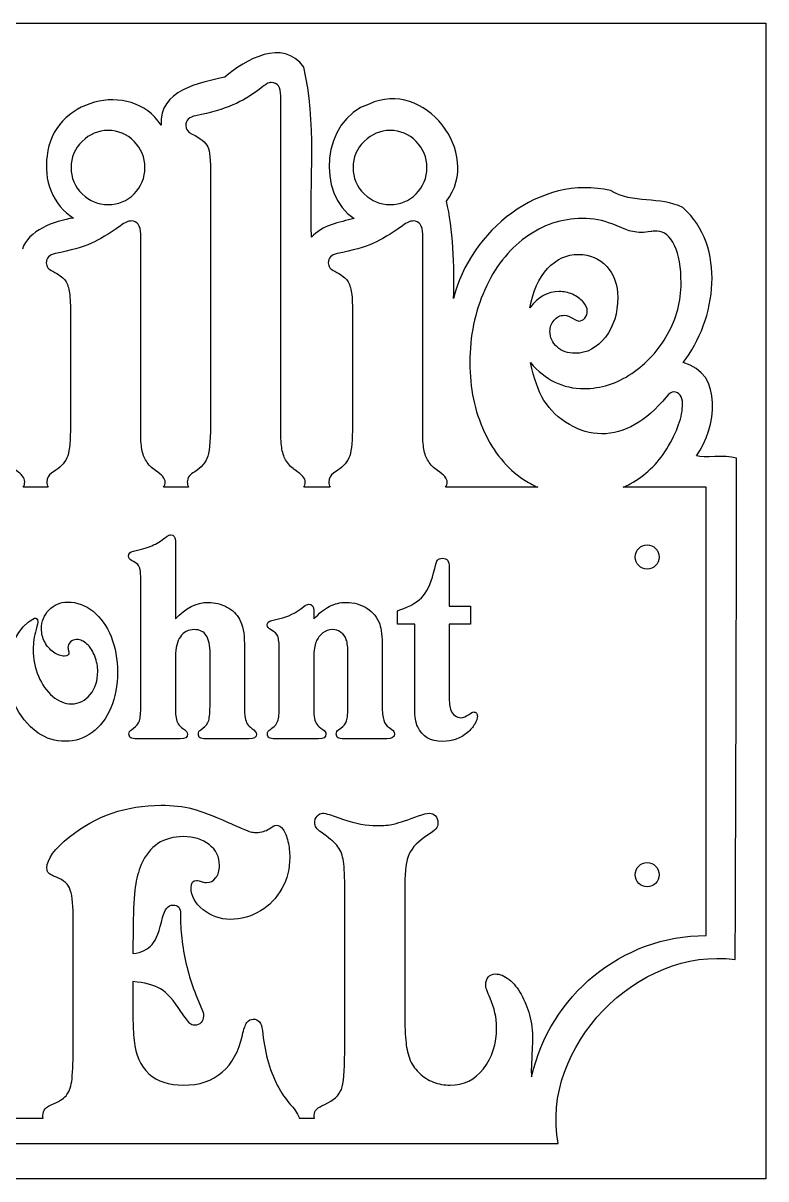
# Model space of a CAD drawing. Extents: x 0 to 294, y 0 to 190.
# Drawn here: x 172.4 to 294.4, y 0 to 190 of the extents above; entities that cross this region are included whole.
import ezdxf

# ---------------------------------------------------------------- set-up
doc = ezdxf.new("R2010")
doc.units = 0
doc.layers.add('Ebene_1', color=7, linetype='CONTINUOUS')

msp = doc.modelspace()

# ---------------------------------------------------------------- linework, layer by layer
at = {"layer": 'Ebene_1', "color": 1}
for points in [[(0.000015, 190.00001), (294.43498, 190.00001), (294.435, 0.00002), (0.000015, 0.00001), (0, 189.99999)], [(186.329204, 172.348178)], [(232.677188, 172.348178)], [(263.657659, 151.976296)], [(276.883403, 102.224981)], [(276.883403, 50)]]:
    msp.add_lwpolyline(points, close=True, dxfattribs=at)
for points in [[(214.707353, 123.179086), (214.707353, 177.998479)], [(203.169553, 165.111411), (203.169553, 124.913863)], [(271.414965, 156.090254), (269.156491, 156.982191)], [(191.680949, 123.179086), (191.680949, 155.297539)], [(238.028932, 123.179086), (238.028932, 155.297539)], [(180.142643, 142.410471), (180.142643, 124.913863), (180.142643, 123.823491)], [(226.490626, 142.410471), (226.490626, 124.913863), (226.490626, 123.823491)], [(177.737094, 116.487506), (177.049868, 115.991928)], [(224.08508, 116.487506), (223.397854, 115.991928)], [(176.485885, 113.690775), (172.362527, 113.690775)], [(199.561487, 113.690775), (195.445225, 113.690775)], [(222.833871, 113.690775), (218.471629, 113.690775)], [(256.934512, 113.690775), (241.793211, 113.690775)], [(284.620363, 40.000185), (284.620363, 113.690775), (270.99198, 113.690775)], [(222.69034, 59.878558), (224.992928, 59.070338)], [(212.785654, 57.568621), (213.553015, 58.030607)], [(201.272705, 48.982066), (201.967033, 48.789312)], [(225.212538, 20.757936), (225.212538, 48.173328)], [(235.080706, 48.366082), (235.080706, 27.534788)], [(180.585916, 22.10567), (180.585916, 43.283188)], [(198.238766, 43.552938), (198.238766, 42.359212)], [(190.454084, 41.589235), (190.417569, 37.045842)], [(190.417569, 32.424936), (190.417569, 26.533816)], [(200.760963, 30.268992), (201.747932, 27.881551)], [(255.913562, 19.025233), (255.913562, 18.371024)], [(163.726801, 9.999951), (175.657157, 9.999951)], [(217.704777, 9.999951), (220.260447, 9.999951)], [(35.245455, 5.896912), (60.357502, 5.824814), (260.321997, 5.824814)]]:
    msp.add_lwpolyline(points, dxfattribs=at)
at = {"layer": 'Ebene_1', "color": 7}
for points in [[(197.406193, 104.79254), (197.406193, 92.04966)], [(242.381022, 100.51192), (242.381022, 94.12811), (245.877987, 94.12811), (245.877987, 91.20838)], [(191.699376, 77.74793), (191.699376, 78.4655), (191.699376, 98.45821)], [(220.136458, 93.3858), (220.136458, 92.04966)], [(236.722737, 77.3273), (236.722737, 91.20838), (233.881459, 91.20838), (233.881459, 93.41055), (234.294296, 93.53426)], [(213.21541, 91.80222), (214.575336, 92.12389)], [(245.877987, 91.20838), (242.381022, 91.20838), (242.381022, 79.40575)], [(208.722753, 87.96698), (208.722753, 87.39789), (208.722753, 78.09434), (208.722753, 77.54999)], [(179.775671, 87.00199), (179.872834, 86.65558)], [(179.897076, 86.60608), (179.897076, 86.50708)], [(197.406193, 85.88853), (197.406193, 77.92114), (197.406193, 77.37678)], [(203.088759, 78.2428), (203.088759, 86.33392)], [(214.453921, 77.74793), (214.453921, 78.21806), (214.453921, 86.92776)], [(220.136458, 85.76482), (220.136458, 77.42627)], [(225.746171, 77.74793), (225.746171, 78.21806), (225.746171, 86.33392)], [(231.380165, 87.39789), (231.380165, 77.84691)], [(232.497251, 74.18488), (232.982941, 73.86321)], [(190.169452, 73.83847), (190.509436, 74.0859)], [(198.159044, 72.32912), (191.09226, 72.32912)], [(201.558836, 73.83847), (201.89882, 74.0859)], [(209.499856, 72.32912), (202.408791, 72.32912)], [(220.913589, 72.32912), (213.846806, 72.32912)], [(224.216247, 73.83847), (224.580512, 74.0859)], [(232.157267, 72.32912), (225.139055, 72.32912)]]:
    msp.add_lwpolyline(points, dxfattribs=at)
for points in [[(197.406203, 104.79254)], [(220.136487, 93.3858)], [(187.886668, 83.29043)]]:
    msp.add_lwpolyline(points, close=True, dxfattribs=at)
at = {"layer": 'Ebene_1', "color": 1}
for points in [[(294.43498, 190.00001), (294.43499, 190.00001), (294.435, 190), (294.435, 189.99999)], [(218.489967, 182.750783), (215.050791, 187.585197), (208.882428, 183.990572), (205.511295, 181.118187)], [(219.751052, 154.788131), (219.442549, 164.050842), (220.614338, 173.831681), (218.489967, 182.750783)], [(195.054773, 173.211425), (190.048216, 180.881382), (177.051202, 177.261396), (176.333367, 168.200427)], [(205.511295, 181.118187), (201.308212, 180.14877), (194.646579, 179.009419), (195.054773, 173.211425)], [(241.940904, 160.712739), (247.992765, 168.653922), (238.251609, 180.9294), (229.235691, 176.69707)], [(211.466989, 179.336382), (209.895868, 178.113755), (208.357341, 177.189188), (206.851666, 176.561358)], [(213.136115, 180.229351), (212.7106, 180.229351), (212.15435, 179.931165), (211.466989, 179.336382)], [(214.707353, 177.998479), (214.707353, 179.485443), (214.183525, 180.229351), (213.136115, 180.229351)], [(206.851666, 176.561358), (205.215086, 175.86744), (203.185637, 175.272117), (200.763498, 174.776452)], [(229.235691, 176.69707), (221.313105, 174.115893), (220.617169, 161.825914), (226.758789, 157.872579)], [(200.763498, 174.776452), (199.65062, 174.578192), (199.094375, 174.033592), (199.094375, 173.141412)], [(199.094375, 173.141412), (199.094375, 172.579662), (199.438102, 172.116345), (200.125468, 171.752865)], [(186.329204, 172.348178), (184.725333, 172.348178), (183.301546, 171.753371), (182.057748, 170.563791)], [(190.600658, 170.563791), (189.422319, 171.753371), (187.998514, 172.348178), (186.329204, 172.348178)], [(200.125468, 171.752865), (201.500197, 171.091992), (202.367748, 170.398302), (202.727801, 169.671338)], [(232.677188, 172.348178), (231.073337, 172.348178), (229.649532, 171.753371), (228.405731, 170.563791)], [(236.948644, 170.563791), (235.770305, 171.753371), (234.3465, 172.348178), (232.677188, 172.348178)], [(182.057748, 170.563791), (180.846677, 169.374211), (180.241034, 167.936626), (180.241034, 166.251392)], [(192.368174, 166.251392), (192.368174, 167.936626), (191.779, 169.374211), (190.600658, 170.563791)], [(202.727801, 169.671338), (203.022385, 168.977415), (203.169553, 167.457519), (203.169553, 165.111411)], [(228.405731, 170.563791), (227.194663, 169.374211), (226.58902, 167.936626), (226.58902, 166.251392)], [(238.71616, 166.251392), (238.71616, 167.936626), (238.126983, 169.374211), (236.948644, 170.563791)], [(176.333367, 168.200427), (175.631781, 164.325953), (177.249728, 160.006474), (180.66353, 157.955995)], [(180.241034, 166.251392), (180.241034, 164.56616), (180.846677, 163.129089), (182.057748, 161.939512)], [(190.600658, 161.939512), (191.779, 163.129089), (192.368174, 164.56616), (192.368174, 166.251392)], [(226.58902, 166.251392), (226.58902, 164.56616), (227.194663, 163.129089), (228.405731, 161.939512)], [(236.948644, 161.939512), (238.126983, 163.129089), (238.71616, 164.56616), (238.71616, 166.251392)], [(268.901618, 162.460528), (257.345853, 165.205273), (245.795365, 155.821287), (243.10952, 144.720466)], [(182.057748, 161.939512), (183.301546, 160.749932), (184.725333, 160.154606), (186.329204, 160.154606)], [(186.329204, 160.154606), (187.998514, 160.154606), (189.422319, 160.749932), (190.600658, 161.939512)], [(228.405731, 161.939512), (229.649532, 160.749932), (231.073337, 160.154606), (232.677188, 160.154606)], [(232.677188, 160.154606), (234.3465, 160.154606), (235.770305, 160.749932), (236.948644, 161.939512)], [(280.764799, 159.670024), (277.03213, 161.595669), (272.547782, 160.214846), (268.901618, 162.460528)], [(243.10952, 144.720466), (243.316458, 149.971258), (243.001076, 156.393016), (241.940904, 160.712739)], [(280.833697, 134.199967), (286.315785, 141.242733), (288.008221, 153.310632), (280.764799, 159.670024)], [(180.66353, 157.955995), (177.457874, 157.497091), (173.13996, 155.847706), (172.237329, 152.851656)], [(226.758789, 157.872579), (224.313213, 157.239013), (221.516214, 156.804991), (219.751052, 154.788131)], [(264.247018, 157.87516), (260.875653, 157.87516), (257.76613, 156.834114), (254.918479, 154.752352)], [(269.156491, 156.982191), (267.683561, 157.57698), (266.047243, 157.87516), (264.247018, 157.87516)], [(188.342194, 156.685051), (186.443758, 155.330255), (184.856318, 154.372548), (183.579788, 153.810808)], [(190.109711, 157.478285), (189.684199, 157.478285), (189.095022, 157.213755), (188.342194, 156.685051)], [(191.680949, 155.297539), (191.680949, 156.751469), (191.157121, 157.478285), (190.109711, 157.478285)], [(234.690178, 156.685051), (232.791741, 155.330255), (231.204312, 154.372548), (229.927774, 153.810808)], [(236.457694, 157.478285), (236.032182, 157.478285), (235.443005, 157.213755), (234.690178, 156.685051)], [(238.028932, 155.297539), (238.028953, 156.751469), (237.505107, 157.478285), (236.457694, 157.478285)], [(273.968093, 155.594679), (272.953412, 155.594679), (272.102326, 155.759819), (271.414965, 156.090254)], [(254.918479, 154.752352), (252.103557, 152.70363), (249.87755, 149.845545), (248.24097, 146.177682)], [(275.539336, 155.743507), (274.950159, 155.644378), (274.426342, 155.594679), (273.968093, 155.594679)], [(276.570429, 155.793117), (276.046716, 155.793117), (275.702983, 155.776527), (275.539336, 155.743507)], [(279.417717, 153.463542), (278.664892, 155.016599), (277.716038, 155.793117), (276.570429, 155.793117)], [(177.638703, 152.125124), (176.656751, 151.926861), (176.165856, 151.414882), (176.165856, 150.588784)], [(183.579788, 153.810808), (182.139595, 153.182978), (180.159039, 152.620786), (177.638703, 152.125124)], [(223.986686, 152.125124), (223.004734, 151.926861), (222.513841, 151.414882), (222.513841, 150.588784)], [(229.927774, 153.810808), (228.487586, 153.182978), (226.507024, 152.620786), (223.986686, 152.125124)], [(280.498018, 147.267538), (280.498018, 149.844955), (280.137822, 151.910483), (279.417717, 153.463542)], [(176.165856, 150.588784), (176.165856, 149.994), (176.526049, 149.531199), (177.246147, 149.200753)], [(222.513841, 150.588784), (222.513841, 149.994), (222.874035, 149.531199), (223.59413, 149.200753)], [(258.551398, 149.647237), (259.991589, 151.200302), (261.69376, 151.976296), (263.657659, 151.976296)], [(263.657659, 151.976296), (265.523374, 151.976296), (267.061405, 151.315742), (268.272479, 149.993987)], [(177.246147, 149.200753), (178.162632, 148.705099), (178.817159, 148.242295), (179.209941, 147.812725)], [(223.59413, 149.200753), (224.510615, 148.705099), (225.165142, 148.242295), (225.557924, 147.812725)], [(255.654902, 143.203705), (256.145876, 145.946338), (257.111185, 148.094181), (258.551398, 149.647237)], [(268.272479, 149.993987), (269.483552, 148.672235), (270.089193, 146.97012), (270.089193, 144.888354)], [(179.209941, 147.812725), (179.537257, 147.383153), (179.782707, 146.755731), (179.946365, 145.929635)], [(225.557924, 147.812725), (225.88524, 147.383153), (226.13069, 146.755731), (226.294348, 145.929635)], [(278.288752, 138.841697), (279.761683, 141.485196), (280.498018, 144.293592), (280.498018, 147.267538)], [(179.946365, 145.929635), (180.07729, 145.235715), (180.142643, 144.062661), (180.142643, 142.410471)], [(226.294348, 145.929635), (226.425276, 145.235715), (226.490626, 144.062661), (226.490626, 142.410471)], [(248.24097, 146.177682), (246.604387, 142.509819), (245.786225, 138.510774), (245.786225, 134.182032)], [(260.46599, 145.880026), (258.600332, 145.880026), (256.996899, 144.98807), (255.654902, 143.203705)], [(262.626566, 145.433542), (261.906486, 145.730936), (261.186095, 145.880026), (260.46599, 145.880026)], [(264.394098, 144.194858), (263.968568, 144.657474), (263.379391, 145.070057), (262.626566, 145.433542)], [(270.089193, 144.888354), (270.089193, 142.31094), (269.418192, 140.147047), (268.076216, 138.395728)], [(265.081329, 142.658517), (265.081329, 143.121139), (264.852321, 143.633118), (264.394098, 144.194858)], [(264.688752, 141.518018), (264.950608, 141.848461), (265.081329, 142.228953), (265.081329, 142.658517)], [(258.944461, 139.337274), (258.944461, 139.998129), (259.173438, 140.609521), (259.631687, 141.171271)], [(259.631687, 141.171271), (260.057183, 141.699966), (260.613433, 141.964502), (261.30082, 141.964502)], [(261.30082, 141.964502), (261.759043, 141.964502), (262.217526, 141.798847), (262.675775, 141.468408)], [(262.675775, 141.468408), (263.232207, 141.171014), (263.575939, 141.022443), (263.706867, 141.022443)], [(263.706867, 141.022443), (264.066907, 141.022443), (264.394176, 141.18758), (264.688752, 141.518018)], [(260.122647, 136.759653), (259.336999, 137.453576), (258.944461, 138.312913), (258.944461, 139.337274)], [(272.396849, 132.398161), (274.818997, 134.050354), (276.783103, 136.198186), (278.288752, 138.841697)], [(268.076216, 138.395728), (266.701469, 136.611362), (265.032224, 135.718888), (263.068326, 135.718888)], [(263.068326, 135.718888), (261.889997, 135.718888), (260.908191, 136.065736), (260.122647, 136.759653)], [(245.786225, 134.182032), (245.786225, 129.985468), (246.57146, 126.202289), (248.142576, 122.83182)], [(257.962055, 127.987062), (257.04557, 129.507077), (256.309227, 131.571574), (255.752787, 134.182032)], [(255.752787, 134.182032), (258.174926, 131.340262), (261.104349, 129.919772), (264.541178, 129.919759)], [(283.052885, 118.880981), (286.242485, 123.354977), (287.605336, 132.492741), (280.833697, 134.199967)], [(264.541178, 129.919759), (267.290646, 129.919759), (269.909264, 130.74597), (272.396849, 132.398161)], [(279.319845, 129.374574), (278.959805, 129.374574), (278.534249, 129.093476), (278.043281, 128.531731)], [(280.350938, 128.829387), (280.089081, 129.192874), (279.745349, 129.374574), (279.319845, 129.374574)], [(262.135624, 124.021413), (260.368118, 125.045774), (258.976739, 126.367913), (257.962055, 127.987062)], [(278.043281, 128.531731), (274.737381, 124.500383), (271.202317, 122.484554), (267.438168, 122.484554)], [(278.141153, 120.006671), (279.87594, 122.848441), (280.743489, 125.327071), (280.743489, 127.441875)], [(280.743489, 127.441875), (280.743489, 128.003622), (280.612794, 128.465908), (280.350938, 128.829387)], [(180.142643, 123.823491), (180.142643, 121.477383), (179.995474, 119.824447), (179.700888, 118.866171)], [(203.169553, 124.913863), (203.169553, 121.906876), (203.022385, 119.874482), (202.727801, 118.817077)], [(226.490626, 123.823491), (226.490626, 121.477383), (226.343458, 119.824447), (226.048874, 118.866171)], [(267.438168, 122.484554), (265.605198, 122.484554), (263.837666, 122.997055), (262.135624, 124.021413)], [(191.877227, 119.957061), (191.746299, 120.650984), (191.680949, 121.725163), (191.680949, 123.179086)], [(214.903631, 119.957061), (214.772703, 120.650984), (214.707353, 121.725163), (214.707353, 123.179086)], [(238.22521, 119.957061), (238.09429, 120.650984), (238.028932, 121.725163), (238.028932, 123.179086)], [(248.142576, 122.83182), (249.680968, 119.461356), (251.825156, 116.850718), (254.574611, 115.000257)], [(192.613651, 117.974237), (192.253598, 118.535981), (192.008148, 119.197054), (191.877227, 119.957061)], [(215.640054, 117.974237), (215.279989, 118.535981), (215.034557, 119.197054), (214.903631, 119.957061)], [(238.961634, 117.974237), (238.601584, 118.535981), (238.356138, 119.197054), (238.22521, 119.957061)], [(272.151378, 114.25715), (274.606271, 115.611947), (276.602784, 117.528387), (278.141153, 120.006671)], [(179.700888, 118.866171), (179.340843, 117.907903), (178.686316, 117.115336), (177.737094, 116.487506)], [(194.135693, 116.437896), (193.513768, 116.834417), (193.006425, 117.346402), (192.613651, 117.974237)], [(202.727801, 118.817077), (202.367748, 117.759675), (201.647362, 116.900849), (200.56722, 116.239975)], [(217.162094, 116.437896), (216.540195, 116.834417), (216.032834, 117.346402), (215.640054, 117.974237)], [(226.048874, 118.866171), (225.688829, 117.907903), (225.034302, 117.115336), (224.08508, 116.487506)], [(240.483676, 116.437896), (239.86177, 116.834417), (239.354411, 117.346402), (238.961634, 117.974237)], [(289.615995, 118.477802), (287.592664, 119.117328), (284.268441, 118.42228), (283.052885, 118.880981)], [(289.39563, 36.050791), (289.39563, 36.050791), (289.615995, 90.041145), (289.615995, 118.477802)], [(172.630823, 114.6039), (172.630823, 115.23173), (172.139923, 115.859673), (171.157979, 116.487506)], [(177.049868, 115.991928), (176.526166, 115.694534), (176.264249, 115.215172), (176.264249, 114.554291)], [(195.706931, 114.554291), (195.706931, 115.116036), (195.183104, 115.743974), (194.135693, 116.437896)], [(200.56722, 116.239975), (199.748926, 115.810403), (199.339849, 115.248213), (199.339849, 114.554291)], [(218.733333, 114.554291), (218.733333, 115.149077), (218.209508, 115.777018), (217.162094, 116.437896)], [(223.397854, 115.991928), (222.874131, 115.694534), (222.612232, 115.215172), (222.612232, 114.554291)], [(242.054915, 114.554291), (242.054915, 115.116036), (241.53109, 115.743974), (240.483676, 116.437896)], [(172.362527, 113.690775), (172.539984, 113.934089), (172.630823, 114.23742), (172.630823, 114.6039)], [(176.264249, 114.554291), (176.264249, 114.210592), (176.338849, 113.923146), (176.485885, 113.690775)], [(195.445225, 113.690775), (195.618567, 113.922908), (195.706931, 114.210163), (195.706931, 114.554291)], [(199.339849, 114.554291), (199.339849, 114.210608), (199.414459, 113.92314), (199.561487, 113.690775)], [(218.471629, 113.690775), (218.64497, 113.922908), (218.733333, 114.210163), (218.733333, 114.554291)], [(222.612232, 114.554291), (222.612232, 114.210592), (222.686835, 113.923146), (222.833871, 113.690775)], [(241.793211, 113.690775), (241.96655, 113.922908), (242.054915, 114.210163), (242.054915, 114.554291)], [(254.574611, 115.000257), (255.336416, 114.493579), (256.123629, 114.058721), (256.934512, 113.690775)], [(270.99198, 113.690775), (271.383415, 113.864607), (271.770409, 114.05236), (272.151378, 114.25715)], [(272.957603, 102.224981), (272.957603, 102.755414), (273.164407, 103.264122), (273.532523, 103.639195)], [(273.532523, 103.639195), (273.900638, 104.014267), (274.399909, 104.224981), (274.920503, 104.224981)], [(274.920503, 104.224981), (275.441096, 104.224981), (275.940367, 104.014267), (276.308482, 103.639195)], [(276.308482, 103.639195), (276.676598, 103.264122), (276.883403, 102.755414), (276.883403, 102.224981)], [(273.532523, 100.810767), (273.164407, 101.18584), (272.957603, 101.694548), (272.957603, 102.224981)], [(274.920503, 100.224981), (274.399909, 100.224981), (273.900638, 100.435695), (273.532523, 100.810767)], [(276.308482, 100.810767), (275.940367, 100.435695), (275.441096, 100.224981), (274.920503, 100.224981)], [(276.883403, 102.224981), (276.883403, 101.694548), (276.676598, 101.18584), (276.308482, 100.810767)], [(180.001138, 56.2209), (184.28958, 59.686304), (189.296711, 61.419031), (195.022747, 61.419031)], [(195.022747, 61.419031), (196.923302, 61.419031), (198.64112, 61.226332), (200.176185, 60.841289)], [(200.176185, 60.841289), (201.735621, 60.404904), (203.660503, 59.673379), (205.95092, 58.646592)], [(220.278198, 58.492596), (220.278198, 58.928982), (220.412362, 59.313858), (220.680391, 59.647563)], [(220.680391, 59.647563), (220.94842, 59.955597), (221.240544, 60.109552), (221.557302, 60.109552)], [(221.557302, 60.109552), (221.874061, 60.109552), (222.251751, 60.032575), (222.69034, 59.878558)], [(224.992928, 59.070338), (227.015318, 58.402921), (228.843001, 58.068848), (230.475525, 58.068848)], [(233.253342, 58.338601), (234.301085, 58.595297), (235.665515, 59.044575), (237.346778, 59.686322)], [(237.346778, 59.686322), (238.15086, 59.968683), (238.735612, 60.109552), (239.101108, 60.109552)], [(239.101108, 60.109552), (239.539694, 60.109552), (239.893081, 59.968683), (240.16111, 59.686322)], [(240.16111, 59.686322), (240.404771, 59.403954), (240.526279, 59.005989), (240.526279, 58.492596)], [(205.95092, 58.646592), (206.243309, 58.51824), (206.657447, 58.338633), (207.193505, 58.107606)], [(207.193505, 58.107606), (207.729558, 57.87658), (208.070795, 57.722627), (208.216992, 57.64562)], [(208.216992, 57.64562), (208.996711, 57.311914), (209.508565, 57.119221), (209.752221, 57.067876)], [(209.752221, 57.067876), (210.02025, 56.990869), (210.324522, 56.952121), (210.665647, 56.952121)], [(210.665647, 56.952121), (211.54283, 56.952121), (212.249601, 57.157908), (212.785654, 57.568621)], [(213.553015, 58.030607), (213.674842, 58.107617), (213.821159, 58.145847), (213.991724, 58.145847)], [(213.991724, 58.145847), (214.405948, 58.145847), (214.771482, 57.914924), (215.088244, 57.452866)], [(215.088244, 57.452866), (215.405002, 56.990816), (215.672828, 56.336261), (215.892121, 55.48916)], [(221.338201, 56.99088), (220.63158, 57.504272), (220.278198, 58.004874), (220.278198, 58.492596)], [(230.475525, 58.068848), (231.572007, 58.068848), (232.497996, 58.158912), (233.253342, 58.338601)], [(240.197628, 57.529865), (239.929599, 57.247496), (239.478502, 56.900847), (238.844982, 56.490134)], [(240.526279, 58.492596), (240.526279, 58.133218), (240.416922, 57.812226), (240.197628, 57.529865)], [(176.272871, 51.099765), (176.272871, 52.562937), (177.515793, 54.270005), (180.001138, 56.2209)], [(198.677474, 56.25914), (195.436776, 56.25914), (193.134209, 54.732195), (191.769706, 51.677509)], [(202.954002, 54.950177), (201.83316, 55.822948), (200.407465, 56.25914), (198.677474, 56.25914)], [(215.892121, 55.48916), (216.087052, 54.590722), (216.184762, 53.705239), (216.184762, 52.832476)], [(223.932925, 54.834422), (223.421235, 55.424824), (222.556504, 56.143779), (221.338201, 56.99088)], [(238.844982, 56.490134), (237.309917, 55.514684), (236.298874, 54.500912), (235.811549, 53.448458)], [(204.635298, 51.523511), (204.635298, 52.935341), (204.074843, 54.077404), (202.954002, 54.950177)], [(224.956412, 52.562726), (224.761487, 53.512503), (224.420248, 54.26969), (223.932925, 54.834422)], [(235.811549, 53.448458), (235.324227, 52.344664), (235.080706, 50.650682), (235.080706, 48.366082)], [(191.769706, 51.677509), (191.306749, 50.573712), (190.978174, 49.341585), (190.783244, 47.981092)], [(204.050522, 49.521049), (204.440378, 50.008771), (204.635298, 50.676413), (204.635298, 51.523511)], [(216.184762, 52.832476), (216.184762, 51.009926), (215.758472, 49.315428), (214.905659, 47.749582)], [(225.212538, 48.173328), (225.212538, 50.226897), (225.126975, 51.689955), (224.956412, 52.562726)], [(272.957603, 50), (272.957603, 50.530433), (273.164407, 51.039141), (273.532523, 51.414214)], [(273.532523, 51.414214), (273.900638, 51.789286), (274.399909, 52), (274.920503, 52)], [(274.920503, 52), (275.441096, 52), (275.940367, 51.789286), (276.308482, 51.414214)], [(276.308482, 51.414214), (276.676598, 51.039141), (276.883403, 50.530433), (276.883403, 50)], [(176.528996, 50.291029), (176.358434, 50.470718), (176.272871, 50.740395), (176.272871, 51.099765)], [(177.369391, 49.790284), (176.979533, 49.9443), (176.699561, 50.11134), (176.528996, 50.291029)], [(179.964622, 47.826581), (179.574764, 48.673679), (178.709526, 49.328229), (177.369391, 49.790284)], [(202.478775, 48.712313), (203.136663, 48.712313), (203.660664, 48.981984), (204.050522, 49.521049)], [(273.532523, 48.585786), (273.164407, 48.960859), (272.957603, 49.469567), (272.957603, 50)], [(276.883403, 50), (276.883403, 49.469567), (276.676598, 48.960859), (276.308482, 48.585786)], [(180.585916, 43.283188), (180.585916, 45.439444), (180.378849, 46.953816), (179.964622, 47.826581)], [(190.783244, 47.981092), (190.588318, 46.594935), (190.478452, 44.464237), (190.454084, 41.589235)], [(199.957084, 47.865337), (199.957084, 48.6611), (200.261364, 49.059063), (200.870513, 49.059063)], [(201.930515, 44.245919), (200.614743, 45.298373), (199.957084, 46.504844), (199.957084, 47.865337)], [(200.870513, 49.059063), (200.943616, 49.059063), (201.07778, 49.033372), (201.272705, 48.982066)], [(201.967033, 48.789312), (202.113228, 48.737996), (202.283845, 48.712313), (202.478775, 48.712313)], [(214.905659, 47.749582), (214.028478, 46.158065), (212.846312, 44.925938), (211.359974, 44.053167)], [(274.920503, 48), (274.399909, 48), (273.900638, 48.210714), (273.532523, 48.585786)], [(276.308482, 48.585786), (275.940367, 48.210714), (275.441096, 48), (274.920503, 48)], [(195.278366, 42.975197), (195.619491, 44.335689), (196.192096, 45.015899), (196.996178, 45.015899)], [(196.996178, 45.015899), (197.824622, 45.015899), (198.238766, 44.528391), (198.238766, 43.552938)], [(206.389628, 42.667206), (204.708366, 42.667206), (203.221914, 43.193462), (201.930515, 44.245919)], [(211.359974, 44.053167), (209.873645, 43.12906), (208.217093, 42.667206), (206.389628, 42.667206)], [(193.560551, 38.547043), (194.218439, 39.317134), (194.791041, 40.793276), (195.278366, 42.975197)], [(198.238766, 42.359212), (198.238766, 41.229748), (198.348624, 39.946305), (198.567922, 38.508802)], [(255.936894, 16.800563), (258.960382, 30.093177), (270.654818, 40.00005), (284.620363, 40.000185)], [(190.417569, 37.045842), (191.830807, 37.199858), (192.878304, 37.699945), (193.560551, 38.547043)], [(198.567922, 38.508802), (198.762848, 37.04563), (199.055486, 35.620801), (199.445342, 34.234644)], [(260.321997, 5.824814), (257.245708, 21.634839), (273.402244, 38.28604), (289.39563, 36.050791)], [(199.445342, 34.234644), (199.810837, 32.874151), (200.249278, 31.552486), (200.760963, 30.268992)], [(194.949713, 31.231202), (193.828871, 31.89864), (192.31813, 32.2966), (190.417569, 32.424936)], [(248.3845, 31.924199), (248.3845, 32.437586), (248.542967, 32.86121), (248.859727, 33.194916)], [(248.859727, 33.194916), (249.152124, 33.528619), (249.517658, 33.695659), (249.956247, 33.695659)], [(249.956247, 33.695659), (250.711598, 33.695659), (251.466973, 33.387758), (252.222319, 32.771686)], [(252.222319, 32.771686), (253.002039, 32.15563), (253.659697, 31.347116), (254.19575, 30.345986)], [(198.275788, 27.534788), (197.130578, 29.331679), (196.021819, 30.563791), (194.949713, 31.231202)], [(249.115343, 29.691248), (248.628021, 30.769372), (248.3845, 31.513486), (248.3845, 31.924199)], [(250.175348, 24.916868), (250.175348, 26.482725), (249.821961, 28.074062), (249.115343, 29.691248)], [(254.19575, 30.345986), (254.780539, 29.293553), (255.243789, 28.164047), (255.584912, 26.957573)], [(199.773995, 25.532845), (199.505963, 25.815208), (199.006774, 26.482329), (198.275788, 27.534788)], [(202.003549, 26.764824), (202.003549, 26.32842), (201.869387, 25.969222), (201.601358, 25.686859)], [(201.747932, 27.881551), (201.918495, 27.522167), (202.003549, 27.149846), (202.003549, 26.764824)], [(235.080706, 27.534788), (235.080706, 25.147506), (235.153612, 23.427873), (235.299807, 22.375413)], [(255.584912, 26.957573), (255.92604, 25.648415), (256.096148, 24.313142), (256.096148, 22.952655)], [(190.417569, 26.533816), (190.417569, 25.250349), (190.478317, 23.992546), (190.600152, 22.760408)], [(200.541353, 25.263102), (200.200226, 25.263102), (199.944552, 25.353166), (199.773995, 25.532845)], [(201.601358, 25.686859), (201.333332, 25.404495), (200.979947, 25.263102), (200.541353, 25.263102)], [(208.399575, 23.646154), (208.618868, 24.595929), (208.862898, 25.27612), (209.130927, 25.686859)], [(209.130927, 25.686859), (209.398951, 26.071907), (209.751829, 26.264074), (210.190423, 26.264074)], [(210.190423, 26.264074), (211.043233, 26.264074), (211.542939, 25.635186), (211.689134, 24.377356)], [(248.018825, 18.101255), (249.456427, 19.92381), (250.175348, 22.195893), (250.175348, 24.916868)], [(205.0735, 17.52351), (206.706032, 18.909689), (207.814786, 20.950844), (208.399575, 23.646154)], [(211.689134, 24.377356), (211.835336, 22.811526), (212.11531, 21.220163), (212.529529, 19.602977)], [(256.096148, 22.952655), (256.096148, 22.695956), (256.035391, 21.38685), (255.913562, 19.025233)], [(180.402825, 16.445545), (180.524651, 17.780368), (180.585916, 19.667059), (180.585916, 22.10567)], [(190.600152, 22.760408), (190.819445, 20.373126), (191.635571, 18.550332), (193.048809, 17.292529)], [(235.299807, 22.375413), (235.397273, 21.374309), (235.628639, 20.411332), (235.994134, 19.487221)], [(212.529529, 19.602977), (212.919392, 18.139804), (213.455544, 16.740635), (214.137791, 15.405812)], [(224.664278, 14.712842), (225.029765, 15.688281), (225.212538, 17.703268), (225.212538, 20.757936)], [(235.994134, 19.487221), (236.408353, 18.588802), (236.932362, 17.870353), (237.565879, 17.331291)], [(193.048809, 17.292529), (194.413312, 16.034727), (196.301751, 15.405812), (198.71399, 15.405812)], [(198.71399, 15.405812), (201.321169, 15.405812), (203.440973, 16.111694), (205.0735, 17.52351)], [(237.565879, 17.331291), (238.150668, 16.740873), (238.906037, 16.265946), (239.831951, 15.906562)], [(242.536734, 15.405812), (244.778418, 15.405812), (246.605592, 16.30439), (248.018825, 18.101255)], [(255.913562, 18.371024), (255.889179, 18.242674), (255.877047, 18.049978), (255.877047, 17.79328)], [(255.877047, 17.79328), (255.877047, 17.456015), (255.901015, 17.126397), (255.936894, 16.800563)], [(179.56243, 13.865858), (179.976656, 14.430584), (180.25663, 15.290427), (180.402825, 16.445545)], [(214.137791, 15.405812), (214.795679, 14.148009), (215.526748, 13.069832), (216.33083, 12.171387)], [(239.831951, 15.906562), (240.684764, 15.57287), (241.586458, 15.405812), (242.536734, 15.405812)], [(177.47894, 12.402897), (178.502318, 12.839301), (179.196934, 13.326795), (179.56243, 13.865858)], [(221.959494, 12.24838), (223.372733, 12.890127), (224.274419, 13.711711), (224.664278, 14.712842)], [(175.615061, 10.400451), (175.615061, 10.888157), (175.737075, 11.260479), (175.980736, 11.517178)], [(175.980736, 11.517178), (176.224397, 11.773877), (176.723594, 12.069204), (177.47894, 12.402897)], [(216.33083, 12.171387), (217.174912, 11.211954), (217.63018, 10.490065), (217.704777, 9.999951)], [(220.205164, 10.438683), (220.205164, 10.849396), (220.339328, 11.196053), (220.607357, 11.478416)], [(220.607357, 11.478416), (220.899749, 11.735115), (221.350346, 11.991708), (221.959494, 12.24838)], [(175.657157, 9.999951), (175.629891, 10.123644), (175.615061, 10.256571), (175.615061, 10.400451)], [(220.260447, 9.999951), (220.224983, 10.13473), (220.205164, 10.27996), (220.205164, 10.438683)], [(294.435, 0.00002), (294.435, 0.00001), (294.43499, 0.00001), (294.43498, 0.00001)]]:
    msp.add_open_spline(points, degree=3, dxfattribs=at)
at = {"layer": 'Ebene_1', "color": 7}
for points in [[(193.520692, 104.07498), (194.313985, 104.421387), (195.066803, 104.883263), (195.779145, 105.46061)], [(195.779145, 105.46061), (196.151508, 105.741037), (196.426732, 105.88125), (196.60482, 105.88125)], [(196.60482, 105.88125), (197.139075, 105.88125), (197.406203, 105.518347), (197.406203, 104.79254)], [(189.708023, 102.34294), (189.708023, 102.804813), (189.967057, 103.085237), (190.485126, 103.18421)], [(190.485126, 103.18421), (191.764112, 103.464637), (192.775967, 103.76156), (193.520692, 104.07498)], [(190.193714, 101.67486), (189.86992, 101.82332), (189.708023, 102.046013), (189.708023, 102.34294)], [(191.189375, 101.00679), (190.962725, 101.23773), (190.630838, 101.46042), (190.193714, 101.67486)], [(191.602212, 100.14077), (191.537436, 100.52017), (191.399824, 100.808843), (191.189375, 101.00679)], [(240.001143, 100.33872), (240.146849, 101.08102), (240.300652, 101.542897), (240.462552, 101.72435)], [(240.462552, 101.72435), (240.640633, 101.922297), (240.923951, 102.02127), (241.312507, 102.02127)], [(241.312507, 102.02127), (241.684869, 102.02127), (241.960094, 101.9058), (242.138182, 101.67486)], [(242.138182, 101.67486), (242.300075, 101.46042), (242.381022, 101.072773), (242.381022, 100.51192)], [(191.699376, 98.45821), (191.699376, 99.250003), (191.666988, 99.810857), (191.602212, 100.14077)], [(238.155526, 95.90964), (238.965007, 96.866387), (239.580212, 98.342747), (240.001143, 100.33872)], [(234.294296, 93.53426), (236.042775, 94.128107), (237.329852, 94.9199), (238.155526, 95.90964)], [(175.380168, 90.44129), (175.380168, 91.64547), (175.793006, 92.67645), (176.61868, 93.53422)], [(176.61868, 93.53422), (177.444344, 94.39199), (178.464297, 94.82088), (179.678517, 94.82088)], [(179.678517, 94.82088), (181.232732, 94.82088), (182.625036, 94.31776), (183.855451, 93.31153)], [(183.855451, 93.31153), (185.102049, 92.2888), (186.089613, 90.90317), (186.818154, 89.15463)], [(197.406193, 92.04966), (199.041348, 93.86418), (200.830305, 94.77144), (202.773066, 94.77144)], [(202.773066, 94.77144), (203.890146, 94.77144), (204.918189, 94.515757), (205.857194, 94.00439)], [(205.857194, 94.00439), (206.796193, 93.493023), (207.484252, 92.82495), (207.92137, 92.00017)], [(214.575336, 92.12389), (215.87051, 92.387817), (217.173777, 93.039393), (218.485138, 94.07862)], [(218.485138, 94.07862), (218.808932, 94.342553), (219.084157, 94.47452), (219.310813, 94.47452)], [(219.310813, 94.47452), (219.861262, 94.47452), (220.136487, 94.111613), (220.136487, 93.3858)], [(220.136458, 92.04966), (220.994507, 92.973413), (221.844462, 93.65798), (222.686323, 94.10336)], [(222.686323, 94.10336), (223.544373, 94.548747), (224.475278, 94.77144), (225.479039, 94.77144)], [(225.479039, 94.77144), (226.758019, 94.77144), (227.891293, 94.449773), (228.878861, 93.80644)], [(228.878861, 93.80644), (229.882622, 93.13012), (230.578778, 92.2641), (230.967327, 91.20838)], [(174.845906, 73.29411), (167.67768, 78.54195), (168.722915, 89.22852), (174.238801, 92.19812)], [(174.238801, 92.19812), (174.594969, 92.19812), (174.773053, 92.00842), (174.773053, 91.62902)], [(174.773053, 91.62902), (174.773053, 91.48056), (174.67589, 91.04342), (174.481641, 90.31761)], [(207.92137, 92.00017), (208.455626, 91.059917), (208.722753, 89.71552), (208.722753, 87.96698)], [(212.462588, 91.01043), (212.462588, 91.422823), (212.713529, 91.686753), (213.21541, 91.80222)], [(230.967327, 91.20838), (231.242552, 90.400093), (231.380165, 89.12993), (231.380165, 87.39789)], [(174.481641, 90.31761), (174.174045, 89.16292), (174.020242, 88.08245), (174.020242, 87.07622)], [(175.914431, 88.26387), (175.558253, 88.92369), (175.380168, 89.6495), (175.380168, 90.44129)], [(200.490321, 90.29287), (199.502754, 90.29287), (198.741839, 89.905223), (198.207577, 89.12993)], [(202.457363, 89.35262), (202.036432, 89.979453), (201.380752, 90.29287), (200.490321, 90.29287)], [(203.088759, 86.33392), (203.088759, 87.68656), (202.878294, 88.692793), (202.457363, 89.35262)], [(213.118275, 90.24338), (212.681151, 90.49082), (212.462588, 90.746503), (212.462588, 91.01043)], [(214.211071, 89.20416), (214.049177, 89.600053), (213.684912, 89.94646), (213.118275, 90.24338)], [(221.617809, 89.77326), (221.132116, 89.37736), (220.759753, 88.88249), (220.500723, 88.28865)], [(223.172014, 90.29287), (222.605377, 90.29287), (222.087309, 90.119667), (221.617809, 89.77326)], [(224.604793, 89.84749), (224.200056, 90.14441), (223.722463, 90.29287), (223.172014, 90.29287)], [(225.479039, 88.63506), (225.317139, 89.146427), (225.025724, 89.55057), (224.604793, 89.84749)], [(177.34721, 86.60605), (176.78057, 87.00195), (176.302977, 87.55456), (175.914431, 88.26387)], [(180.164207, 88.26391), (179.872795, 87.99998), (179.727089, 87.69481), (179.727089, 87.3484)], [(181.159869, 88.6598), (180.755128, 88.6598), (180.423241, 88.52784), (180.164207, 88.26391)], [(182.859789, 87.9175), (182.325527, 88.41237), (181.758887, 88.6598), (181.159869, 88.6598)], [(184.146863, 85.91328), (183.839257, 86.72157), (183.410235, 87.38964), (182.859789, 87.9175)], [(186.818154, 89.15463), (187.5305, 87.3731), (187.886668, 85.41837), (187.886668, 83.29043)], [(198.207577, 89.12993), (197.673321, 88.37113), (197.406193, 87.290663), (197.406193, 85.88853)], [(214.453921, 86.92776), (214.453921, 88.06596), (214.372971, 88.82476), (214.211071, 89.20416)], [(220.500723, 88.28865), (220.257879, 87.727797), (220.136458, 86.88652), (220.136458, 85.76482)], [(225.746171, 86.33392), (225.746171, 87.37314), (225.657127, 88.140187), (225.479039, 88.63506)], [(174.020242, 87.07622), (174.020242, 85.47614), (174.311654, 83.99153), (174.894478, 82.6224)], [(179.168546, 85.93798), (178.569528, 85.93798), (177.962413, 86.16067), (177.34721, 86.60605)], [(179.897076, 86.50708), (179.897076, 86.12768), (179.654236, 85.93798), (179.168546, 85.93798)], [(179.727089, 87.3484), (179.727089, 87.2824), (179.743283, 87.16693), (179.775671, 87.00199)], [(179.872834, 86.65558), (179.872834, 86.63908), (179.880686, 86.62258), (179.897076, 86.60608)], [(184.632553, 83.41419), (184.632553, 84.23897), (184.470653, 85.072), (184.146863, 85.91328)], [(174.894478, 82.6224), (175.461118, 81.25326), (176.230124, 80.1563), (177.201504, 79.33152)], [(183.394041, 79.62844), (184.219716, 80.65117), (184.632553, 81.91308), (184.632553, 83.41419)], [(187.886668, 83.29047), (187.886668, 81.12954), (187.522403, 79.18306), (186.793873, 77.45101)], [(177.201504, 79.33152), (178.189069, 78.50673), (179.217118, 78.09434), (180.285632, 78.09434)], [(180.285632, 78.09434), (181.532241, 78.09434), (182.568377, 78.60571), (183.394041, 79.62844)], [(202.8702, 75.37256), (203.015906, 75.867433), (203.088759, 76.82418), (203.088759, 78.2428)], [(242.381022, 79.40575), (242.381022, 78.317037), (242.470065, 77.525243), (242.648153, 77.03037)], [(186.793873, 77.45101), (186.065332, 75.70248), (185.04539, 74.34984), (183.734026, 73.39309)], [(191.480816, 75.32308), (191.626523, 75.801453), (191.699376, 76.609737), (191.699376, 77.74793)], [(197.406193, 77.37678), (197.406193, 76.650973), (197.438581, 76.123113), (197.503357, 75.7932)], [(208.722753, 77.54999), (208.722753, 76.85717), (208.763228, 76.27982), (208.844178, 75.81794)], [(214.235362, 75.29833), (214.381068, 75.743717), (214.453921, 76.56025), (214.453921, 77.74793)], [(220.136458, 77.42627), (220.136458, 76.617983), (220.168845, 76.040637), (220.233621, 75.69423)], [(225.527611, 75.29833), (225.673317, 75.776703), (225.746171, 76.593237), (225.746171, 77.74793)], [(231.380165, 77.84691), (231.380165, 76.725203), (231.461115, 75.916917), (231.623015, 75.42205)], [(237.208427, 74.30859), (236.884633, 75.00141), (236.722737, 76.007647), (236.722737, 77.3273)], [(242.648153, 77.03037), (242.793859, 76.66747), (243.020512, 76.378797), (243.328111, 76.16435)], [(243.328111, 76.16435), (243.651905, 75.93341), (243.983795, 75.81794), (244.323782, 75.81794)], [(244.323782, 75.81794), (244.712332, 75.81794), (245.133263, 75.982897), (245.586575, 76.31281)], [(245.586575, 76.31281), (246.007506, 76.609737), (246.274633, 76.7582), (246.387958, 76.7582)], [(246.387958, 76.7582), (246.566046, 76.7582), (246.719849, 76.692217), (246.849367, 76.56025)], [(247.019354, 76.06538), (247.019354, 75.718973), (246.873648, 75.28184), (246.582236, 74.75398)], [(246.849367, 76.56025), (246.962692, 76.428283), (247.019354, 76.263327), (247.019354, 76.06538)], [(190.509436, 74.0859), (190.978936, 74.415813), (191.302729, 74.828207), (191.480816, 75.32308)], [(197.503357, 75.7932), (197.568133, 75.4138), (197.689558, 75.083887), (197.867632, 74.80346)], [(197.867632, 74.80346), (198.045713, 74.523033), (198.29665, 74.2756), (198.620443, 74.06116)], [(201.89882, 74.0859), (202.400701, 74.432313), (202.724494, 74.8612), (202.8702, 75.37256)], [(208.844178, 75.81794), (208.925128, 75.389053), (209.04655, 75.050893), (209.208444, 74.80346)], [(209.208444, 74.80346), (209.386531, 74.539533), (209.629378, 74.2921), (209.936984, 74.06116)], [(213.263981, 74.0859), (213.749668, 74.432313), (214.073462, 74.836457), (214.235362, 75.29833)], [(220.233621, 75.69423), (220.314571, 75.281837), (220.452183, 74.96017), (220.646458, 74.72923)], [(220.646458, 74.72923), (220.824546, 74.481797), (221.148339, 74.193123), (221.617839, 73.86321)], [(224.580512, 74.0859), (225.066199, 74.432313), (225.381899, 74.836457), (225.527611, 75.29833)], [(231.623015, 75.42205), (231.801095, 74.89419), (232.092508, 74.4818), (232.497251, 74.18488)], [(241.263935, 71.90848), (239.304987, 71.90848), (237.953151, 72.708517), (237.208427, 74.30859)], [(246.582236, 74.75398), (246.27463, 74.259107), (245.886077, 73.805477), (245.416578, 73.39309)], [(179.314252, 71.93322), (177.630525, 71.93322), (176.141077, 72.38685), (174.845906, 73.29411)], [(183.734026, 73.39309), (182.406477, 72.41984), (180.933222, 71.93322), (179.314252, 71.93322)], [(189.756615, 73.12091), (189.756615, 73.41783), (189.894227, 73.657017), (190.169452, 73.83847)], [(190.048027, 72.50232), (189.853752, 72.634287), (189.756615, 72.840483), (189.756615, 73.12091)], [(191.09226, 72.32912), (190.558005, 72.32912), (190.209927, 72.386853), (190.048027, 72.50232)], [(199.397546, 73.12091), (199.397546, 72.59305), (198.984712, 72.32912), (198.159044, 72.32912)], [(198.620443, 74.06116), (199.138511, 73.714753), (199.397546, 73.401337), (199.397546, 73.12091)], [(201.17029, 73.12091), (201.17029, 73.434323), (201.299805, 73.67351), (201.558836, 73.83847)], [(201.437421, 72.50232), (201.259333, 72.634287), (201.17029, 72.840483), (201.17029, 73.12091)], [(202.408791, 72.32912), (201.923104, 72.32912), (201.599314, 72.386853), (201.437421, 72.50232)], [(210.714086, 73.12091), (210.714086, 72.59305), (210.309343, 72.32912), (209.499856, 72.32912)], [(209.936984, 74.06116), (210.455052, 73.714753), (210.714086, 73.401337), (210.714086, 73.12091)], [(212.51116, 73.12091), (212.51116, 73.318857), (212.551635, 73.475563), (212.632585, 73.59103)], [(212.802572, 72.50232), (212.608298, 72.634287), (212.51116, 72.840483), (212.51116, 73.12091)], [(212.632585, 73.59103), (212.762104, 73.722997), (212.972569, 73.887953), (213.263981, 74.0859)], [(213.846806, 72.32912), (213.31255, 72.32912), (212.964472, 72.386853), (212.802572, 72.50232)], [(222.12781, 73.09616), (222.12781, 72.5848), (221.72307, 72.32912), (220.913589, 72.32912)], [(221.617839, 73.86321), (221.957819, 73.64877), (222.12781, 73.393087), (222.12781, 73.09616)], [(223.827691, 73.12091), (223.827691, 73.434323), (223.95721, 73.67351), (224.216247, 73.83847)], [(224.119113, 72.50232), (223.924832, 72.634287), (223.827691, 72.840483), (223.827691, 73.12091)], [(225.139055, 72.32912), (224.620987, 72.32912), (224.281006, 72.386853), (224.119113, 72.50232)], [(233.395778, 73.14565), (233.395778, 72.601297), (232.982941, 72.32912), (232.157267, 72.32912)], [(232.982941, 73.86321), (233.258166, 73.681757), (233.395778, 73.44257), (233.395778, 73.14565)], [(245.416578, 73.39309), (244.283304, 72.40335), (242.89909, 71.90848), (241.263935, 71.90848)]]:
    msp.add_open_spline(points, degree=3, dxfattribs=at)

doc.saveas('drawing.dxf')
